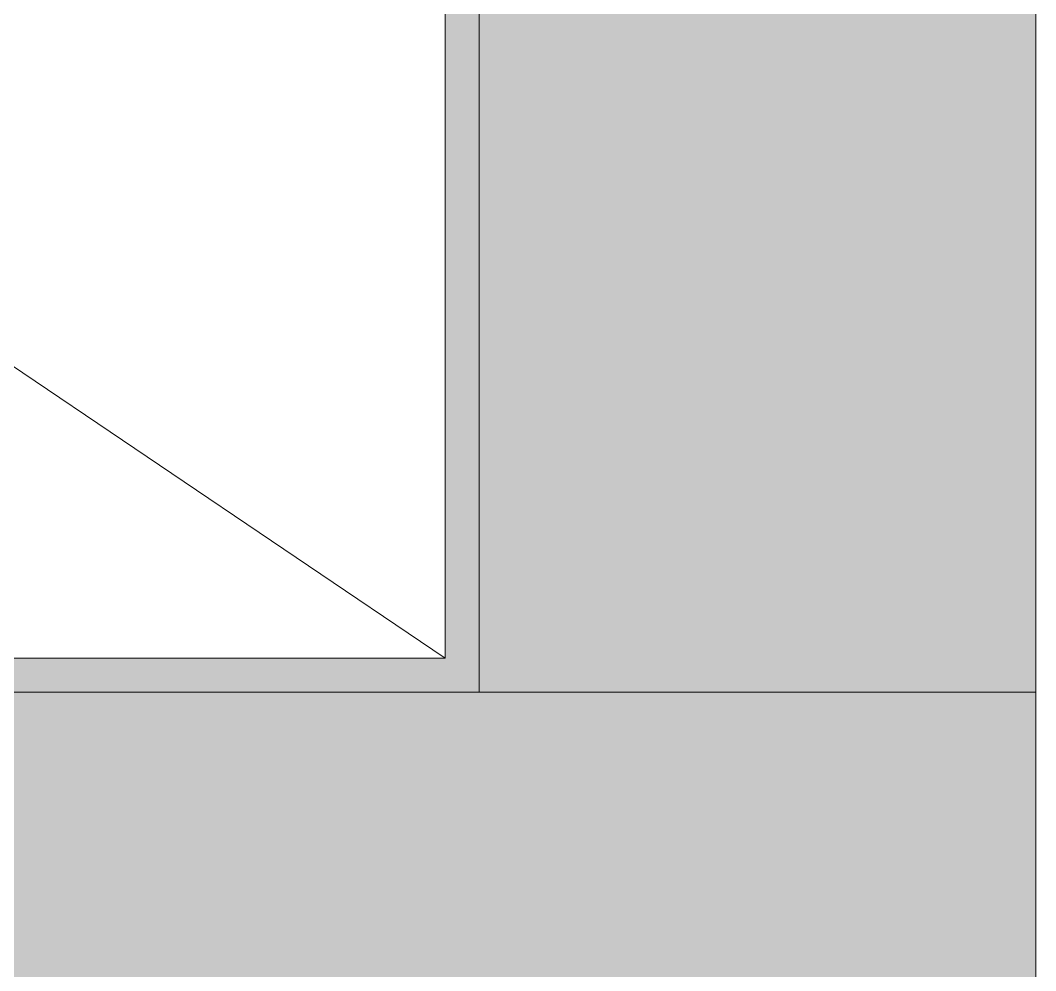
# Model space of a CAD drawing. Header units: inches. Extents: x 4017 to 5703, y -944 to 2840.
# Drawn here: x 5600.693 to 5602.882, y 1795.674 to 1797.722 of the extents above; entities that cross this region are included whole.
import ezdxf

# ---------------------------------------------------------------- set-up
doc = ezdxf.new("R2010")
doc.units = ezdxf.units.IN
doc.header["$MEASUREMENT"] = 0
doc.layers.get('0').update_dxf_attribs({"color": 5})
doc.layers.add('1 - plaster', color=1, linetype='Continuous', lineweight=9)
doc.layers.add('1 - subStructural - Bearing', color=132, linetype='Continuous', lineweight=9)

# ---------------------------------------------------------------- blocks, each defined once
blk = doc.blocks.new('dooor')
at = {"layer": '1 - plaster', "true_color": 0xe0a352}
for points in [[(1.2, -2), (0, -2), (0, -47.0222), (1.2, -47.0222)], [(7.4, -48.2222), (7.4, -47.0222), (0, -47.0222), (0, -48.2222)]]:
    blk.add_hatch(color=33, dxfattribs=at).paths.add_polyline_path(points)
at = {"layer": '1 - subStructural - Bearing'}
h = blk.add_hatch(color=256, dxfattribs=at)
h.dxf.hatch_style = 1
edge = h.paths.add_edge_path()
edge.add_line((5.2222, -43.599), (6.2, -43.599))
edge.add_line((6.2, -43.599), (6.2, -47.0222))
edge.add_line((6.2, -47.0222), (5.0082, -47.0222))
edge.add_arc((5.0082, -46.9122), 0.11, 90, 270, ccw=False)
edge.add_line((5.0082, -46.8022), (5.2014, -46.8022))
edge.add_line((5.2014, -46.8022), (5.2014, -46.8755))
edge.add_line((5.2014, -46.8755), (5.0082, -46.8755))
edge.add_arc((5.0082, -46.9122), 0.0367, 90, 270)
edge.add_line((5.0082, -46.9488), (6.1267, -46.9488))
edge.add_line((6.1267, -46.9488), (6.1267, -43.6724))
edge.add_line((6.1267, -43.6724), (5.2526, -43.6724))
edge.add_line((5.2526, -43.6724), (4.3971, -44.2835))
edge.add_line((4.3971, -44.2835), (3.1141, -44.2835))
edge.add_line((3.1141, -44.2835), (2.503, -43.6724))
edge.add_line((2.503, -43.6724), (1.2734, -43.6724))
edge.add_line((1.2734, -43.6724), (1.2734, -46.9488))
edge.add_line((1.2734, -46.9488), (2.503, -46.9488))
edge.add_line((2.503, -46.9488), (2.3098, -46.8755))
edge.add_line((2.3098, -46.8755), (2.3098, -46.8022))
edge.add_line((2.3098, -46.8022), (2.503, -46.8022))
edge.add_arc((2.503, -46.9122), 0.11, -90, 90, ccw=False)
edge.add_line((2.503, -47.0222), (1.2, -47.0222))
edge.add_line((1.2, -47.0222), (1.2, -43.599))
edge.add_line((1.2, -43.599), (2.5334, -43.599))
edge.add_line((2.5334, -43.599), (3.1445, -44.2101))
edge.add_line((3.1445, -44.2101), (4.3667, -44.2101))
edge.add_line((4.3667, -44.2101), (5.2222, -43.599))
at = {"layer": '1 - plaster'}
for points in [[(1.2, -2), (0, -2), (0, -47.0222), (1.2, -47.0222), (1.2, -2)], [(0, -47.0222), (0, -48.2222), (7.4, -48.2222), (7.4, -47.0222), (0, -47.0222)]]:
    blk.add_lwpolyline(points, dxfattribs=at)
blk.add_lwpolyline([(0, -47.0222), (7.4, -47.0222), (7.4, -259.0012), (0, -259.0012)], close=True, dxfattribs=at)
at = {"layer": '1 - subStructural - Bearing'}
blk.add_line((1.2734, -46.9488), (6.1267, -43.6724), dxfattribs=at)
blk.add_lwpolyline([(4.3971, -44.2835), (3.1141, -44.2835), (2.503, -43.6724), (1.2734, -43.6724), (1.2734, -46.9488), (2.503, -46.9488), (2.3098, -46.8755), (2.3098, -46.8022), (2.503, -46.8022, -1), (2.503, -47.0222), (1.2, -47.0222), (1.2, -43.599), (2.5334, -43.599), (3.1445, -44.2101), (4.3667, -44.2101), (5.2222, -43.599)], format="xyb", dxfattribs=at)
blk.add_lwpolyline([(6.2, -47.0222), (6.2, -43.599), (1.2, -43.599), (1.2, -47.0222), (6.2, -47.0222)], dxfattribs=at)

msp = doc.modelspace()

# ---------------------------------------------------------------- block references
at = {"xscale": -1}
msp.add_blockref('dooor', (5602.8821, 1843.2958), dxfattribs=at)

doc.saveas('drawing.dxf')
